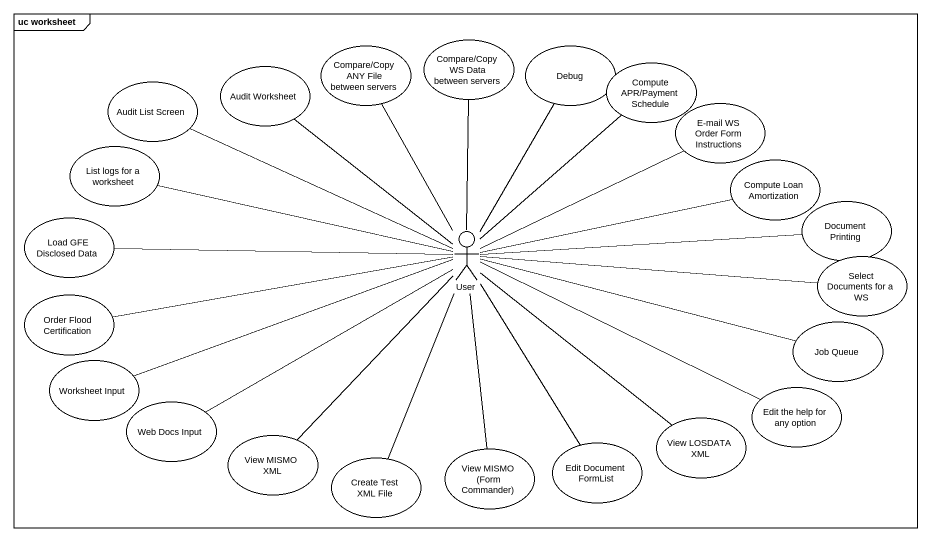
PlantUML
@startuml
mainframe uc worksheet
usecase "Compare/Copy ANY File between servers" as Compare_Copy_ANY_File
usecase "Compare/Copy WS Data between servers" as Compare_Copy_WS_Data
usecase Debug
usecase "Audit List Screen" as Audit_List_Screen
usecase "Audit Worksheet" as Audit_Worksheet
usecase "Compute APR/Payment Schedule" as Compute_APR_Payment_Schedule
usecase "E-mail WS Order Form Instructions" as E_mail_WS_Order_Form
usecase "List logs for a worksheet" as List_logs_for_a_worksheet
usecase "Compute Loan Amortization" as Compute_Loan_Amortization
usecase "Document Printing" as Document_Printing
usecase "Load GFE Disclosed Data" as Load_GFE_Disclosed_Data
actor User
usecase "Select Documents for a WS" as Select_Documents_for_a_WS
usecase "Order Flood Certification" as Order_Flood_Certification
usecase "Job Queue" as Job_Queue
usecase "Worksheet Input" as Worksheet_Input
usecase "Edit the help for any option" as Edit_the_help_for_any_option
usecase "Web Docs Input" as Web_Docs_Input
usecase "View MISMO XML" as View_MISMO_XML
usecase "View LOSDATA XML" as View_LOSDATA_XML
usecase "Create Test XML File" as Create_Test_XML_File
usecase "View MISMO (Form Commander)" as View_MISMO_Form_Commander
usecase "Edit Document FormList" as Edit_Document_FormList
User -up- Compare_Copy_ANY_File
User -up- Compare_Copy_WS_Data
User -up- Debug
User -left- Audit_List_Screen
User -up- Audit_Worksheet
User -up- Compute_APR_Payment_Schedule
User -right- E_mail_WS_Order_Form
User -left- List_logs_for_a_worksheet
User -right- Compute_Loan_Amortization
User -right- Document_Printing
User -left- Load_GFE_Disclosed_Data
User -right- Select_Documents_for_a_WS
User -left- Order_Flood_Certification
User -right- Job_Queue
User -left- Worksheet_Input
User -right- Edit_the_help_for_any_option
User -left- Web_Docs_Input
User -- View_MISMO_XML
User -- View_LOSDATA_XML
User -- Create_Test_XML_File
User -- View_MISMO_Form_Commander
User -- Edit_Document_FormList
@enduml
